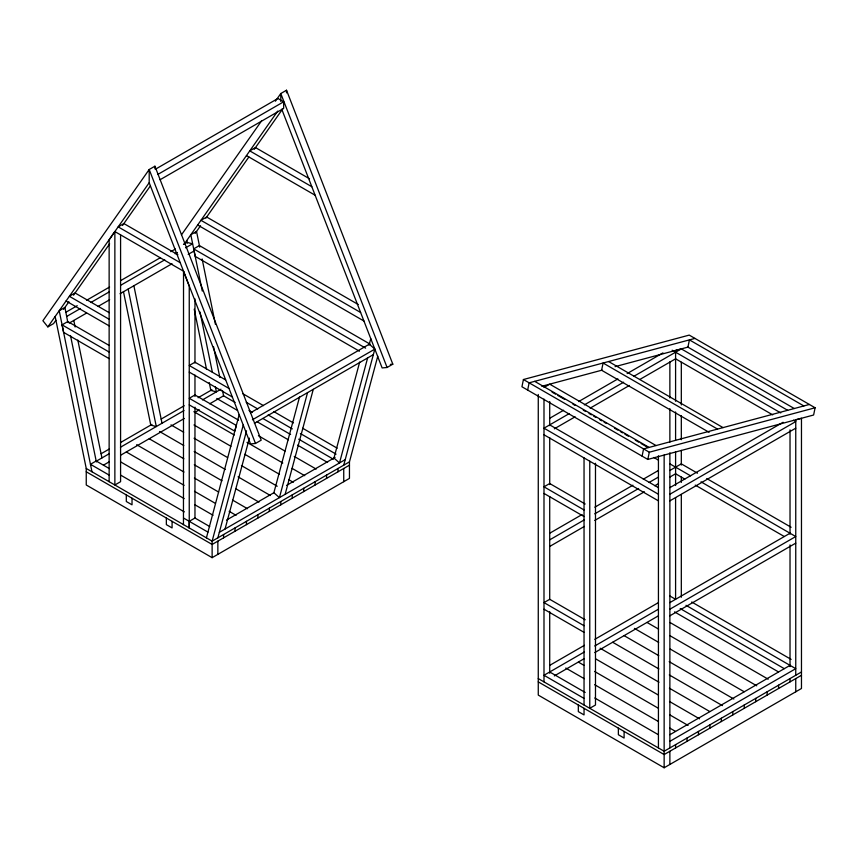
<?xml version="1.0" encoding="UTF-8"?>
<svg xmlns="http://www.w3.org/2000/svg" width="858" height="858" viewBox="0 0 858 858"><rect width="100%" height="100%" fill="white"/><g stroke="black" fill="none" stroke-linecap="round" stroke-linejoin="round"><path stroke-width="1.29" d="M183.462 524.667L183.526 271.203L114.865 231.563L109.138 239.875L109.138 481.692M189.178 527.97L189.243 521.332L194.97 518.028M523.423 379.526L521.943 386.765L647.811 459.438L813.62 415.015L815.1 407.775L689.221 335.103L523.423 379.526L649.302 452.209L815.1 407.775M527.659 390.068L529.139 382.829L694.948 338.406M642.095 456.134L643.575 448.906L809.384 404.472M647.811 459.438L649.302 452.209M206.413 537.848L239.178 414.639M369.069 345.077L370.774 338.663M243.232 425.085L212.13 541.151L212.13 557.668L86.25 484.995L86.25 468.479L55.159 316.505M217.857 537.848L246.536 430.813M225.053 529.021L249.421 438.095M299.624 396.686L273.884 492.739L279.418 497.64L307.55 392.621M285.135 494.337L313.277 389.317M359.695 362.001L333.966 458.043L339.489 462.945L367.632 357.936M343.736 465.175L374.828 349.109L369.305 344.208L250.354 412.88M212.13 557.668L349.453 478.389L349.453 461.872L377.788 356.124M255.491 443.468L149.195 169.509L42.9 320.731L47.855 326.887L149.195 182.722L149.195 169.509L154.912 166.205L261.207 440.165L255.491 443.468L250.536 443.908L149.195 182.722M55.877 320.313L53.582 323.584L47.855 326.887M63.578 309.352L68.93 301.748M73.541 295.195L109.62 243.854M122.565 225.439L150.311 185.972M181.435 234.888L261.54 120.924M275.407 101.201L280.791 93.533L286.518 90.229L392.814 364.178L387.087 367.481L382.132 367.932L281.767 109.245M184.062 244.358L277.724 111.111M195.152 233.408L200.525 225.761M205.909 218.125L248.895 156.96M254.268 149.313L282.679 108.902M155.523 169.155L277.928 98.488L283.655 101.791L283.655 108.398L160.081 179.74M157.775 174.464L283.655 101.791M65.691 312.355L77.241 305.684M86.476 300.354L109.577 287.022M121.128 280.351L160.392 257.679M170.785 251.684L175.407 249.013M183.483 244.348L186.947 242.353L192.482 243.833L185.553 247.833M66.602 316.505L80.459 308.505M90.851 302.499L109.331 291.838M120.881 285.167L164.757 259.835M175.15 253.829L177.467 252.499M109.138 358.644L63.61 332.357L62.076 324.86L67.793 321.557L109.127 345.42M359.438 351.201L195.206 256.381L193.672 248.884L199.399 245.581L370.173 344.176M69.23 323.08L86.561 313.073M98.112 306.403L109.652 299.742M120.045 293.736L172.018 263.738M188.181 254.397L193.962 251.062M101.083 453.753L109.17 449.088M120.721 442.428L151.898 424.42M161.132 419.09L184.234 405.748M198.091 397.747L211.947 389.746M96.214 461.239L108.923 453.903M120.474 447.233L183.987 410.564M202.467 399.903L220.956 389.221M103.475 465.143L109.245 461.808M120.796 455.137L184.309 418.468M194.702 412.473L199.324 409.802M209.717 403.807L223.573 395.806L235.135 402.477M252.413 419.787L374.828 349.109M254.397 423.316L373.348 354.633M226.512 520.087L273.863 492.749M286.561 485.414L335.07 457.411M219.337 532.325L345.216 459.641M349.453 461.872L212.13 541.151L86.25 468.479M349.453 465.175L212.13 544.455L86.25 471.782M543.993 387.462L549.71 384.159L656.059 445.559M549.764 418.243L563.62 410.242M578.635 401.576L617.899 378.904M627.144 373.573L662.944 352.895M569.347 413.545L543.993 428.185L658.429 494.251M584.362 404.879L623.627 382.207M634.019 376.212L681.316 348.895L787.655 410.296M554.332 428.818L575.117 416.816M590.132 408.151L629.397 385.478M639.789 379.483L675.589 358.816L772.693 414.864M549.764 533.204L582.099 514.532M594.808 507.196L632.914 485.199M643.307 479.193L658.322 470.527M549.71 539.843L584.362 519.841M594.755 513.835L638.642 488.502M649.034 482.496L658.268 477.166M669.819 470.495L681.316 463.856L697.5 473.208M549.71 546.449L584.362 526.447M594.755 520.441L644.412 491.773M654.804 485.767L658.268 483.773M669.819 477.102L675.589 473.766L684.845 479.107M669.926 487.612L783.097 422.275M669.873 494.251L795.752 421.578L793.457 420.248M669.873 500.858L795.752 428.185M549.764 665.336L584.416 645.334M594.808 639.339L658.322 602.67M584.362 651.973L543.993 675.278L584.041 698.401M594.755 645.977L658.268 609.298M669.819 602.638L790.025 533.236M554.332 675.911L584.362 658.579M594.755 652.584L658.268 615.905M669.873 609.212L795.752 536.54L701.018 481.842M669.873 615.819L795.752 543.146M669.926 734.705L790.025 665.368M669.873 741.344L795.752 668.672L685.992 605.308M801.469 671.975L664.146 751.254L538.266 678.581M801.469 675.278L664.146 754.557L538.266 681.885M538.266 394.455L538.266 695.098L664.146 767.771L801.469 688.491L801.469 418.275L795.752 419.798L795.752 675.278M541.795 386.282L602.209 370.098M615.057 366.656L688.32 347.018M681.316 348.895L675.589 350.429L675.589 401.254M390.336 364.403L392.814 364.178M803.849 405.952L689.414 339.886L687.934 347.125L794.283 408.526M672.157 350.225L780.78 412.934M309.502 178.764L255.491 147.576L249.764 150.879L311.819 186.712M608.612 361.54L723.047 427.606M246.461 155.588L315.122 195.227M717.524 429.086L603.088 363.02L601.608 370.259L709.105 432.325M706.745 478.539L791.13 527.262M534.673 381.349L649.098 447.426M552.08 392.138L555.555 394.133M557.861 395.474L564.8 399.474M572.887 404.15L575.203 405.48M583.29 410.156L585.606 411.486M589.071 413.492L591.387 414.822M593.693 416.162L596.01 417.492M599.474 419.498L601.79 420.828M604.096 422.168L606.413 423.498M614.5 428.174L617.975 430.18M620.28 431.51L622.597 432.84M624.903 434.18L628.378 436.186M635.306 440.186L638.781 442.192M641.087 443.522L648.026 447.522M669.873 463.856L690.615 475.836M653.807 457.475L658.429 460.135M695.237 485.113L784.244 536.497M358.247 304.515L206.681 217.01L200.965 220.313L360.628 312.494M549.71 424.882L658.365 487.612M197.662 225.011L363.931 321.01M543.993 434.791L658.429 500.858M193.672 248.884L365.605 348.144M177.896 254.74L123.884 223.563L118.168 226.866L180.223 262.687M585.188 504.011L549.71 483.526L543.993 486.829L584.041 509.952M543.993 493.436L584.041 516.559M691.72 602.005L791.13 659.394M669.873 595.999L675.589 599.302L675.589 497.565M680.212 608.579L784.244 668.639M674.538 611.904L778.474 671.911M670.023 622.511L768.189 679.193M647.039 622.458L658.579 629.118M670.13 635.789L756.745 685.799M109.18 312.677L75.086 292.986L69.359 296.289L109.138 319.262M225.654 379.922L194.97 362.205L189.243 365.508L229.022 388.47M242.75 393.661L263.481 405.63M273.841 411.615L293.425 422.919M302.638 428.239L337.194 448.187M246.235 402.284L257.754 408.934M268.125 414.918L292.31 428.882M300.375 433.537L336.079 454.15M634.437 628.399L658.687 642.395M670.237 649.066L744.143 691.741M66.055 300.997L109.138 325.868M189.243 372.115L232.325 396.986M249.002 410.478L252.477 412.484M262.88 418.489L290.615 434.513M298.713 439.178L333.387 459.202M216.752 398.466L237.537 410.467M257.175 421.804L288.352 439.811M297.587 445.141L327.617 462.473M624.152 635.671L658.794 655.673M669.186 661.668L733.858 699.013M585.188 619.776L549.71 599.302L543.993 602.606L584.041 625.729M238.588 420.173L194.97 394.98L189.243 398.284L236.315 425.461L234.781 431.177L189.243 404.89M258.43 435.746L284.995 451.083M294.23 456.413L316.173 469.079M612.709 642.277L658.901 668.95M669.294 674.946L722.415 705.619M62.076 324.86L109.138 352.037M543.993 609.212L584.041 632.335M193.865 411.679L234.288 435.017M246.986 442.353L282.786 463.02M292.031 468.35L304.729 475.686M600.107 648.219L659.008 682.217M669.401 688.223L709.813 711.561M193.972 424.957L230.931 446.289M244.787 454.29L279.429 474.292M288.663 479.633L293.286 482.293M595.591 658.826L657.957 694.83M669.508 701.49L699.527 718.832M170.978 424.892L183.687 432.228M194.08 438.234L227.563 457.561M241.42 465.562L277.22 486.239M578.378 662.097L584.148 665.433M594.54 671.428L658.065 708.097M669.605 714.768L688.084 725.439M159.534 431.499L183.784 445.506M194.176 451.501L225.364 469.508M238.063 476.844L270.399 495.506M565.776 668.039L584.255 678.699M594.648 684.705L658.161 721.374M669.712 728.045L675.493 731.381M149.249 438.77L183.891 458.773M194.283 464.779L221.997 480.78M235.864 488.781L258.955 502.112M549.71 671.975L585.188 692.46M594.755 697.983L658.268 734.652M136.647 444.712L183.998 472.05M194.391 478.056L218.64 492.052M232.497 500.053L247.512 508.719M126.362 451.994L184.105 485.328M194.498 491.323L215.283 503.324M229.14 511.325L236.068 515.326M120.688 461.926L184.202 498.605M194.605 504.601L213.074 515.272M109.363 468.607L96.171 460.993L90.455 464.296L109.138 475.085M120.796 475.203L184.309 511.872M194.702 517.878L209.717 526.544M183.526 518.028L207.936 532.121M387.087 367.481L280.791 93.533L280.791 101.459M183.526 271.203L189.243 286.122L189.243 527.938M199.732 247.168L196.536 231.456L190.808 234.76L202.263 291.055M202.123 258.955L215.444 324.421M213.524 346.664L219.852 377.466M222.512 390.562L223.573 395.806M186.754 240.53L187.291 243.146M200.032 311.99L212.355 372.222M215.304 386.626L216.377 391.87L210.843 390.39L209.234 382.529M194.23 309.202L206.564 369.433M133.88 285.757L162.023 423.251M128.164 289.06L156.295 426.555L150.772 425.075L123.434 291.506M73.799 320.442L75.139 326.984M77.821 340.079L101.941 457.936M67.836 322.533L64.929 307.432L59.213 310.735L91.978 471.782M70.495 335.532L96.364 461.926M795.752 678.581L795.752 691.795M790.025 429.869L790.025 534.202M790.025 544.905L790.025 666.623M790.025 678.581L790.025 681.885M778.581 685.188L778.581 688.491M767.138 691.795L767.138 695.098M755.694 698.401L755.694 701.705M744.251 705.008L744.251 708.311M732.807 711.614L732.807 714.918M721.364 718.221L721.364 721.524M709.92 724.828L709.92 728.131M698.476 731.434L698.476 734.738M687.033 738.041L687.033 741.344M681.316 362.258L681.316 404.987M681.316 415.669L681.316 439.704M681.316 450.386L681.316 465.068M681.316 477.091L681.316 482.432M681.316 494.444L681.316 597.265M675.589 411.958L675.589 440.047M675.589 452.08L675.589 485.521M675.589 744.647L675.589 747.951M669.873 361.84L669.873 397.951M669.873 408.655L669.873 442.095M669.873 452.799L669.873 747.951M669.873 751.254L669.873 764.467M664.146 455.062L664.146 767.771M658.429 455.78L658.429 747.951M624.098 731.434L624.098 738.041L618.371 734.738L618.371 728.131M595.484 463.256L595.484 705.008L589.768 708.311L589.768 461.218M584.041 457.915L584.041 705.008M584.041 708.311L584.041 714.918L578.324 711.614L578.324 705.008M549.71 401.555L549.71 425.643M549.71 437.687L549.71 484.534M549.71 496.578L549.71 599.624M549.71 611.668L549.71 673.23M543.993 399.099L543.993 681.885M343.736 468.479L343.736 481.692M338.009 468.479L338.009 471.782M326.566 475.085L326.566 478.389M315.122 481.692L315.122 484.995M303.678 488.299L303.678 491.602M292.235 494.905L292.235 498.208M286.518 90.229L286.518 92.868M280.791 501.512L280.791 504.815M269.348 508.118L269.348 511.422M257.904 514.725L257.904 518.028M246.461 521.332L246.461 524.635M235.017 527.938L235.017 531.241M223.573 534.545L223.573 537.848M217.857 541.151L217.857 554.365M194.97 298.863L194.97 363.031M194.97 375.064L194.97 396.45M194.97 407.142L194.97 518.103M172.083 521.332L172.083 527.938L166.355 524.635L166.355 518.028M154.912 166.205L154.912 168.844M132.025 498.208L132.025 504.815L126.308 501.512L126.308 494.905M120.581 234.931L120.581 481.692L114.865 484.995L114.865 231.563"/></g></svg>
